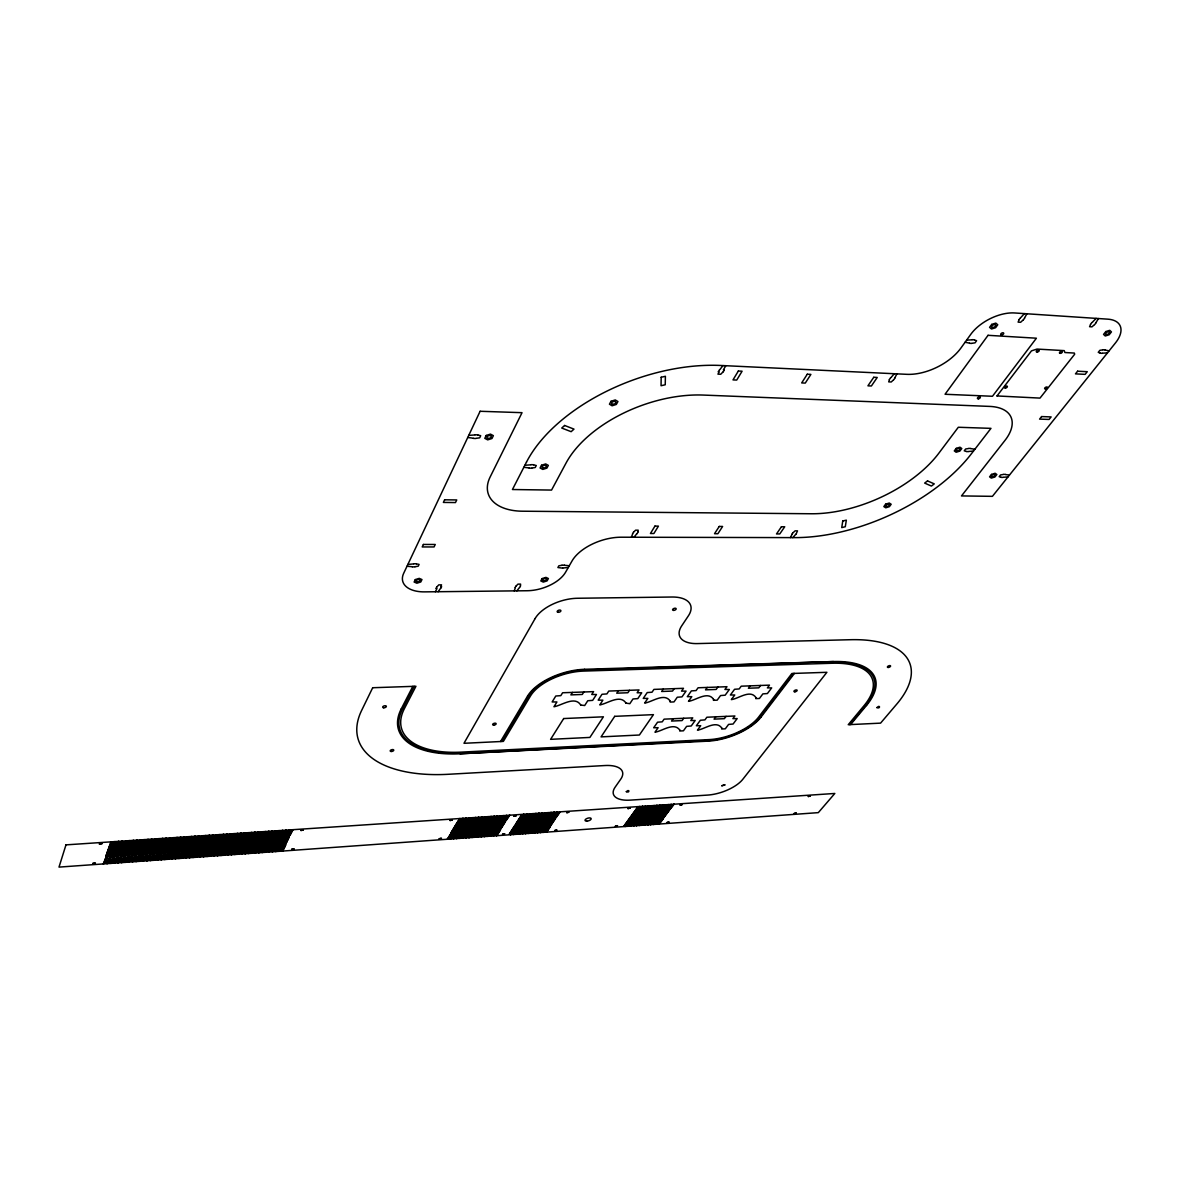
<?xml version="1.0" encoding="UTF-8"?>
<svg xmlns="http://www.w3.org/2000/svg" width="1180" height="1180" viewBox="0 0 1180 1180"><rect width="100%" height="100%" fill="white"/><g stroke="black" fill="none" stroke-linecap="round" stroke-linejoin="round"><path stroke-width="1.5" d="M103.25 863.937L105.861 857.668L103.692 863.893M110.891 841.856L108.781 847.977L111.348 841.827M106.908 863.672L109.534 857.403L107.351 863.642M114.608 841.606L112.469 847.727L115.065 841.576M110.551 863.406L113.206 857.152L111.009 863.377M118.31 841.37L116.156 847.476L118.767 841.325M114.195 863.14L116.864 856.887L114.652 863.111M122.012 841.119L119.844 847.225L122.469 841.089M117.838 862.89L120.508 856.636L118.295 862.846M125.714 840.868L123.531 846.975L126.172 840.838M121.481 862.624L124.166 856.37L121.924 862.595M129.402 840.617L127.204 846.724L129.859 840.588M125.095 862.359L127.809 856.12L125.552 862.329M133.075 840.381L130.862 846.473L133.532 840.352M128.723 862.108L131.437 855.869L129.166 862.079M136.762 840.131L134.535 846.222L137.204 840.101M132.337 861.842L135.066 855.603L132.78 861.813M140.42 839.88L138.178 845.971L140.877 839.85M135.951 861.592L138.694 855.352L136.393 861.548M144.093 839.644L141.836 845.721L144.535 839.614M139.55 861.326L142.308 855.102L139.992 861.297M147.751 839.393L145.479 845.47L148.193 839.363M143.149 861.076L145.922 854.836L143.591 861.031M151.394 839.157L149.108 845.234L151.851 839.128M146.748 860.81L149.536 854.586L147.19 860.781M155.037 838.906L152.736 844.983L155.495 838.877M150.332 860.559L153.135 854.335L150.775 860.53M158.68 838.67L156.365 844.733L159.138 838.641M153.902 860.294L156.734 854.084L154.344 860.264M162.309 838.419L159.978 844.482L162.766 838.39M157.486 860.043L160.318 853.833L157.928 860.014M165.938 838.183L163.592 844.246L166.395 838.154M161.055 859.792L163.902 853.583L161.483 859.748M169.566 837.933L167.206 843.995L170.009 837.903M164.61 859.527L167.472 853.332L165.053 859.497M173.18 837.697L170.805 843.744L173.622 837.667M168.165 859.276L171.041 853.081L168.607 859.246M176.794 837.446L174.404 843.508L177.236 837.417M171.72 859.025L174.611 852.83L172.162 858.981M180.393 837.21L177.988 843.258L180.835 837.181M175.274 858.76L178.165 852.58L175.702 858.73M183.992 836.974L181.572 843.021L184.434 836.944M178.8 858.509L181.72 852.329L179.242 858.48M187.576 836.738L185.142 842.771L188.018 836.709M182.34 858.258L185.275 852.078L182.782 858.229M191.16 836.487L188.712 842.535L191.603 836.458M185.865 858.008L188.815 851.827L186.307 857.978M194.744 836.251L192.281 842.284L195.187 836.222M189.39 857.757L192.355 851.577L189.818 857.727M198.314 836.015L195.836 842.048L198.756 835.986M192.901 857.506L195.88 851.326L193.343 857.462M201.883 835.779L199.391 841.797L202.326 835.75M196.426 857.255L199.405 851.075L196.854 857.211M205.453 835.543L202.945 841.561L205.881 835.514M199.922 856.99L202.931 850.839L200.349 856.96M209.007 835.293L206.485 841.311L209.435 835.263M203.417 856.739L206.441 850.588L203.86 856.71M212.548 835.057L210.025 841.075L212.99 835.027M206.913 856.488L209.937 850.338L207.341 856.459M216.102 834.821L213.551 840.838L216.53 834.791M210.409 856.238L213.447 850.087L210.837 856.208M219.642 834.585L217.076 840.588L220.07 834.555M213.89 856.002L216.943 849.851L214.318 855.957M223.168 834.349L220.601 840.352L223.61 834.319M217.371 855.751L220.439 849.6L217.799 855.721M226.693 834.113L224.112 840.116L227.135 834.083M220.837 855.5L223.92 849.349L221.265 855.471M230.218 833.877L227.622 839.88L230.646 833.847M224.303 855.249L227.401 849.113L224.731 855.22M233.729 833.64L231.118 839.629L234.156 833.611M227.769 854.999L230.867 848.863L228.183 854.969M237.239 833.404L234.614 839.393L237.667 833.39M231.221 854.748L234.333 848.627L231.649 854.718M240.75 833.183L238.109 839.157L241.177 833.154M234.673 854.512L237.8 848.376L235.085 854.467M244.245 832.947L241.59 838.921L244.673 832.918M238.109 854.261L241.251 848.14L238.537 854.231M247.741 832.711L245.071 838.685L248.169 832.682M241.546 854.01L244.703 847.889L241.974 853.981M251.222 832.475L248.538 838.449L251.65 832.446M244.983 853.76L248.154 847.653L245.411 853.73M254.703 832.239L252.004 838.213L255.131 832.21M248.405 853.524L251.591 847.402L248.833 853.494M258.184 832.018L255.47 837.977L258.612 831.988M251.827 853.273L255.028 847.166L252.255 853.243M261.65 831.782L258.921 837.741L262.078 831.753M255.249 853.022L258.464 846.93L255.662 852.992M265.117 831.546L262.373 837.505L265.544 831.517M258.656 852.786L261.886 846.68L259.084 852.757M268.568 831.31L265.825 837.269L268.996 831.295M262.063 852.535L265.294 846.444L262.476 852.506M272.019 831.089L269.261 837.033L272.447 831.059M265.456 852.299L268.716 846.208L265.884 852.27M275.471 830.853L272.698 836.797L275.899 830.823M268.863 852.048L272.123 845.971L269.276 852.019M278.908 830.632L276.12 836.561L279.336 830.602M272.241 851.812L275.515 845.721L272.669 851.783M282.344 830.396L279.542 836.325L282.772 830.366M275.633 851.562L278.923 845.485L276.046 851.532M285.781 830.16L282.964 836.104L286.194 830.145M412.218 566.725L407.012 566.253M413.546 563.922L407.852 564.438M473.269 438.223L467.752 437.485M474.832 434.948L468.74 435.376M279.011 851.326L282.3 845.249L279.424 851.296M289.203 829.938L286.371 835.868L289.616 829.909M415.154 566.71L418.236 566.194L419.092 564.394L416.496 563.907M476.396 438.311L479.7 437.81L480.702 435.7L477.959 435.037M282.374 851.075L285.693 845.013L282.802 851.046M292.625 829.702L289.779 835.632L293.038 829.688M436.099 588.289L436.836 586.784M435.361 591.755L437.013 588.422L436.261 588.437M438.119 591.726L440.538 588.392M440.863 588.23L441.6 586.726M794.45 673.397L761.1 717.012A42.318 19.146 -19.4 0 1 708.103 741.143L459.994 753.784A92.025 44.988 -16 0 1 401.259 708.856L412.823 686.362M401.259 708.856L402.587 708.811L414.165 686.318M529.082 467.944L523.846 467.295M530.69 464.832L524.879 465.274M532.062 468.003L535.233 467.516L536.28 465.51L533.685 464.891M515.159 587.478L515.97 586.003M514.259 590.885L515.306 587.625M516.899 590.856L519.421 587.581M519.731 587.433L520.542 585.959M561.798 565.308L558.878 565.795L557.889 567.536L562.668 568.141M562.978 567.993L568.288 567.477M564.527 565.294L569.291 565.751M459.994 753.784L708.59 740.48A41.049 18.57 -19.4 0 0 760.023 717.071L761.1 717.012M718.296 371.744L719.417 369.871M723.016 365.579L719.771 369.694M500.526 741.527L527.563 696.097A45.268 21.904 -17.3 0 1 584.572 669.296L833.552 661.552A83.78 37.303 -20.4 0 1 866.548 705.404L850.618 724.579M501.751 741.468L528.817 696.053A43.911 21.255 -17.3 0 1 584.1 670.078L833.552 661.552M725.833 365.712L723.355 369.871L724.122 369.901M723.148 371.966L724.255 370.107M447.176 839.26L451.07 833.375L447.559 839.231M459.595 818.551L456.144 824.289L459.979 818.522M632.569 533.655L633.498 532.121M631.374 537.225L632.701 533.817M450.288 839.039L454.197 833.154L450.672 839.01M462.737 818.33L459.286 824.068L463.121 818.315M633.97 537.239L636.743 533.832M637.067 533.67L637.997 532.136M453.4 838.818L457.309 832.933L453.784 838.788M465.879 818.124L462.427 823.861L466.277 818.094M456.498 838.596L460.421 832.711L456.881 838.567M469.021 817.917L465.554 823.64L469.404 817.888M459.595 838.375L463.534 832.49L459.979 838.346M472.162 817.711L468.681 823.433L472.546 817.681M462.693 838.154L466.631 832.284L463.076 838.125M475.289 817.489L471.794 823.212L475.673 817.475M465.775 837.933L469.728 832.062L466.159 837.903M478.416 817.283L474.921 823.006L478.8 817.268M468.858 837.712L472.826 831.841L469.242 837.682M481.543 817.076L478.018 822.799L481.927 817.047M471.941 837.49L475.924 831.62L472.325 837.461M484.656 816.87L481.13 822.578L485.039 816.84M475.009 837.269L479.006 831.413L475.393 837.24M487.768 816.663L484.228 822.371L488.151 816.634M478.077 837.048L482.074 831.192L478.461 837.018M490.865 816.457L487.325 822.165L491.249 816.427M584.1 670.078L584.572 669.296M481.145 836.827L485.157 830.971L481.529 836.797M493.978 816.25L490.423 821.944L494.361 816.221M572.433 692.409L570.884 694.887L582.286 694.46L583.849 691.981M484.213 836.605L488.225 830.764L484.582 836.576M497.075 816.044L493.505 821.737L497.444 816.014M487.266 836.384L491.293 830.543L487.635 836.355M500.158 815.837L496.588 821.531L500.541 815.808M490.32 836.163L494.346 830.322L490.688 836.133M503.255 815.631L499.671 821.31L503.624 815.601M493.358 835.942L497.4 830.115L493.727 835.927M506.338 815.424L502.739 821.103L506.707 815.395M496.397 835.735L500.453 829.894L496.78 835.706M509.406 815.218L505.807 820.896L509.79 815.188M510.38 834.732L514.48 828.906L510.748 834.702M523.551 814.274L519.908 819.938L523.935 814.244M513.389 834.511L517.504 828.699L513.757 834.481M526.605 814.067L522.947 819.731L526.988 814.038M516.398 834.29L520.528 828.493L516.766 834.275M529.658 813.861L525.985 819.525L530.026 813.831M519.407 834.083L523.537 828.271L519.775 834.054M532.696 813.654L529.009 819.318L533.065 813.64M522.416 833.862L526.546 828.065L522.784 833.832M535.735 813.448L532.047 819.112L536.104 813.433M618.364 690.713L616.757 693.176L627.878 692.749L629.5 690.3M525.41 833.655L529.554 827.859L525.779 833.626M538.773 813.256L535.071 818.905L539.142 813.227M528.404 833.434L532.564 827.637L528.773 833.404M541.797 813.05L538.08 818.699L542.166 813.02M531.398 833.213L535.558 827.431L531.752 833.198M544.821 812.843L541.104 818.492L545.19 812.828M534.378 833.006L538.552 827.224L534.747 832.977M547.845 812.651L544.113 818.286L548.213 812.622M537.357 832.785L541.546 827.003L537.726 832.77M550.854 812.445L547.122 818.079L551.222 812.415M540.337 832.579L544.526 826.797L540.691 832.549M553.863 812.238L550.116 817.873L554.231 812.224M543.302 832.372L547.505 826.59L543.67 832.342M556.872 812.047L553.11 817.666L557.24 812.017M546.266 832.151L550.485 826.384L546.635 832.121M559.866 811.84L556.105 817.46L560.249 811.811M663.308 689.046L661.655 691.48L672.526 691.082L674.208 688.648M889.307 379.591L890.531 377.821M894.337 373.721L890.885 377.644M896.903 373.854L894.868 377.836M893.732 379.798L894.956 378.028M791.913 534.186L792.945 532.711M790.394 537.608L792.016 534.334M792.783 537.623L795.733 534.348M796.043 534.201L797.518 530.852L795.113 530.838L793.255 532.564M673.19 718.738L671.553 721.054L682.084 720.582L683.736 718.266M707.248 687.439L705.522 689.843L716.157 689.445L717.883 687.04M969.503 343.115L965.092 342.259M971.892 339.825L966.612 340.135M972.128 343.277L975.063 342.834L976.598 340.71L974.503 339.988M625.017 826.502L629.486 820.823L625.371 826.472M639.53 806.515L635.504 812.047L639.885 806.486M627.863 826.295L632.332 820.616L628.217 826.28M642.407 806.323L638.38 811.855L642.761 806.294M630.71 826.088L635.179 820.425L631.064 826.074M645.283 806.132L641.242 811.663L645.637 806.102M633.542 825.897L638.026 820.218L633.896 825.867M648.145 805.94L644.103 811.471L648.499 805.911M715.759 716.835L714.077 719.136L724.373 718.664L726.069 716.378M636.389 825.69L640.873 820.026L636.728 825.661M651.006 805.748L646.965 811.265L651.36 805.719M639.206 825.484L643.705 819.82L639.56 825.454M653.868 805.557L649.811 811.073L654.222 805.527M642.038 825.277L646.552 819.628L642.392 825.263M656.729 805.365L652.658 810.881L657.083 805.335M644.855 825.086L649.369 819.422L645.209 825.056M659.576 805.173L655.505 810.69L659.93 805.144M1018.93 319.736L1020.302 317.877M1024.417 313.615L1020.656 317.715M750.185 685.846L748.415 688.235L758.814 687.837L760.584 685.462M647.673 824.879L652.201 819.23L648.027 824.85M662.437 804.981L658.351 810.498L662.777 804.967M1026.925 313.777L1024.535 317.966M1023.237 320.016L1024.623 318.158M650.49 824.673L655.018 819.023L650.829 824.658M665.269 804.79L661.183 810.306L665.623 804.775M653.292 824.481L657.835 818.832L653.646 824.451M668.116 804.598L664.016 810.1L668.47 804.583M656.11 824.274L660.653 818.625L656.449 824.245M670.948 804.421L666.833 809.908L671.302 804.391M658.897 824.068L663.455 818.433L659.251 824.053M673.78 804.229L669.665 809.716L674.134 804.2M760.023 717.071L793.344 673.441M966.213 451.394L964.252 450.834L965.668 448.99L968.397 448.548M968.618 451.468L973.471 451.07M970.815 448.606L974.887 449.241M1090.482 324.367L1091.898 322.553M1096.072 318.379L1092.252 322.376M1098.477 318.541L1095.984 322.627M1094.627 324.633L1096.043 322.819M1001.024 477.236L999.165 476.705L1000.566 474.935L1003.207 474.493M1100.144 353.041L1098.241 352.348L1099.863 350.312L1102.651 349.9M1003.339 477.281L1008.015 476.882M1005.522 474.552L1009.416 475.112M1102.562 353.174L1107.474 352.864M1105.07 350.032L1109.097 350.844M849.6 724.623L865.515 705.448L866.548 705.404M527.563 696.097L528.817 696.053M437.161 586.622L438.783 584.867L441.556 584.838L440.686 586.593L441.438 586.578M516.279 585.855L517.946 584.13L520.601 584.1L520.395 585.811M562.108 565.146L564.379 565.146M412.395 566.872L414.844 566.872M413.87 563.76L416.319 563.745M633.808 531.959L635.607 530.174L638.218 530.189L637.864 531.974M531.029 464.669L533.522 464.714M1003.516 474.345L1005.448 474.39M529.245 468.121L531.723 468.18M1001.097 477.384L1003.029 477.428M473.446 438.414L476.056 438.488M966.287 451.557L968.293 451.616M475.171 434.771L477.782 434.845M968.721 448.385L970.727 448.444M718.428 371.951L719.21 371.98L717.927 374.149L720.729 374.267L722.794 372.143M889.41 379.783L888.688 381.877L891.254 381.981L893.378 379.96M969.591 343.321L971.774 343.439M1100.203 353.218L1102.223 353.336M972.231 339.663L974.415 339.781M1102.99 349.723L1105.011 349.841M1019.004 319.942L1018.104 322.14L1020.612 322.288L1022.883 320.193M1090.556 324.559L1089.568 326.698L1091.972 326.86L1094.273 324.795M832.977 662.275A82.526 36.742 -20.4 0 1 865.515 705.448M460.392 753.091A90.654 44.309 -16 0 1 402.587 708.811M679.842 730.125L679.71 730.995L683.427 730.818L686.627 726.364L691.215 725.995L695.168 720.493L690.816 720.538L692.734 717.868L664.104 719.151L662.231 721.836L657.555 722.204L653.691 727.75L658.115 727.706L654.989 732.19C662.172 731.261 673.942 721.747 679.842 730.125M796.072 812.917L793.992 813.595L796.072 812.946M808.285 796.559L810.394 795.91L808.315 796.485M661.183 377.246L661.051 385.727L665.24 384.769L665.402 376.287L661.183 377.246M502.533 834.29L504.819 833.744L502.562 834.216M755.938 697.587L755.746 698.619L759.419 698.472L762.87 693.884L767.398 693.545L771.676 687.896L767.398 687.881L769.463 685.138L741.217 686.185L739.182 688.943L734.565 689.282L730.391 694.99L734.742 694.99L731.349 699.607C738.415 698.796 750.303 689.046 755.938 697.587M667.01 822.563L669.163 821.973L667.025 822.49M713.59 699.401L713.428 700.315L717.189 700.168L720.552 695.551L725.169 695.197L729.343 689.489L724.948 689.474L726.969 686.701L698.073 687.778L696.097 690.566L691.377 690.905L687.321 696.672L691.775 696.672L688.486 701.333C695.684 700.448 707.897 690.595 713.59 699.401M514.038 816.265L516.353 815.705L514.052 816.221M670.284 701.259L670.166 702.071L674.001 701.908L677.261 697.233L681.996 696.879L686.037 691.111L681.538 691.111L683.486 688.309L653.927 689.4L652.024 692.218L647.201 692.572L643.262 698.398L647.835 698.398L644.649 703.088C651.98 702.144 664.532 692.188 670.284 701.259M626.005 703.147L629.825 703.693L632.981 698.973L637.82 698.604L641.728 692.778L637.126 692.778L639.014 689.946L608.762 691.067L606.918 693.914L601.992 694.283L598.186 700.153L602.877 700.153L599.794 704.903C607.228 703.826 620.193 693.84 626.005 703.147M721.821 728.119L721.659 728.989L725.302 728.812L728.591 724.402L733.075 724.033L737.161 718.591L732.898 718.62L734.875 715.98L706.864 717.234L704.932 719.889L700.36 720.257L696.377 725.744L700.699 725.715L697.469 730.154C704.49 729.314 716.216 719.785 721.821 728.119M580.767 705.08L584.705 705.507L587.758 700.743L592.685 700.374L596.461 694.489L591.74 694.489L593.57 691.628L562.609 692.763L560.825 695.639L555.795 696.008L552.137 701.952L556.931 701.952L553.966 706.746C561.547 705.581 574.881 695.507 580.767 705.08M680.167 805.129L682.335 804.495L680.167 805.099M554.748 830.558L556.99 830.012L554.748 830.514M876.932 707.661C880.678 709.195 880.147 704.121 876.961 707.543M721.821 785.747L724.845 784.907L721.821 785.747M566.798 812.71L569.07 812.165L566.813 812.637M92.807 863.45L95.462 863.082L92.822 863.406M439.181 838.774L441.512 838.257L439.196 838.744M99.4 843.995L102.085 843.582L99.4 843.995M449.993 820.528L452.353 819.997L450.008 820.484M615.37 826.221L617.568 825.661L615.385 826.192M291.755 849.275L294.218 848.848L291.77 849.231M626.315 791.692C629.869 793.55 629.692 788.314 626.329 791.633M300.87 830.499L303.363 830.071L300.885 830.455M628.025 808.595L630.238 807.99L628.025 808.595M842.756 521.014L841.738 527.593L845.293 526.723L846.34 520.144L842.756 521.014M997.012 395.949L1040.008 398.102L1074.7 354.192L1074.287 353.056L1064.906 352.525L1064.213 350.622L1037.014 349.074L1031.467 350.873L997.012 395.949M65.977 844.865L59 867.108L818.315 812.637L834.821 793.462L65.977 844.865M108.472 848.863L105.713 856.813L108.472 848.863M108.781 853.169L105.374 862.934L108.781 853.169M112.439 842.638L109.076 852.285L112.439 842.638M112.159 848.612L109.386 856.562L112.159 848.612M112.454 852.919L109.032 862.669L112.454 852.919M116.156 842.387L112.764 852.034L116.156 842.387M115.847 848.361L113.059 856.297L115.847 848.361M116.127 852.653L112.69 862.403L116.127 852.653M119.844 842.137L116.437 851.783L119.844 842.137M119.534 848.11L116.717 856.046L119.534 848.11M119.8 852.403L116.333 862.152L119.8 852.403M123.546 841.886L120.109 851.518L123.546 841.886M123.207 847.86L120.375 855.795L123.207 847.86M123.458 852.152L119.962 861.887L123.458 852.152M127.234 841.635L123.782 851.267L127.234 841.635M126.88 847.609L124.033 855.529L126.88 847.609M127.116 851.901L123.605 861.621L127.116 851.901M130.921 841.399L127.44 851.016L130.921 841.399M130.552 847.358L127.676 855.279L130.552 847.358M130.774 851.636L127.234 861.371L130.774 851.636M134.594 841.148L131.098 850.765L134.594 841.148M134.21 847.107L131.319 855.028L134.21 847.107M134.417 851.385L130.847 861.105L134.417 851.385M138.267 840.898L134.741 850.515L138.267 840.898M137.853 846.856L134.948 854.763L137.853 846.856M138.06 851.134L134.461 860.854L138.06 851.134M141.924 840.662L138.385 850.264L141.924 840.662M141.512 846.606L138.576 854.512L141.512 846.606M141.689 850.883L138.075 860.589L141.689 850.883M145.583 840.411L142.013 850.013L145.583 840.411M145.14 846.355L142.19 854.261L145.14 846.355M145.317 850.633L141.674 860.338L145.317 850.633M149.241 840.16L145.642 849.762L149.241 840.16M148.783 846.119L145.804 854.01L148.783 846.119M148.931 850.382L145.273 860.073L148.931 850.382M152.884 839.924L149.27 849.512L152.884 839.924M152.412 845.868L149.418 853.745L152.412 845.868M152.544 850.131L148.857 859.822L152.544 850.131M156.527 839.673L152.884 849.261L156.527 839.673M156.026 845.617L153.017 853.494L156.026 845.617M156.158 849.88L152.456 859.571L156.158 849.88M160.156 839.437L156.498 849.01L160.156 839.437M159.639 845.367L156.616 853.243L159.639 845.367M159.757 849.63L156.026 859.306L159.757 849.63M163.784 839.187L160.097 848.759L163.784 839.187M163.253 845.116L160.215 852.992L163.253 845.116M163.356 849.379L159.595 859.055L163.356 849.379M167.413 838.951L163.696 848.509L167.413 838.951M166.867 844.88L163.799 852.742L166.867 844.88M166.955 849.128L163.165 858.804L166.955 849.128M171.026 838.7L167.294 848.258L171.026 838.7M170.466 844.629L167.368 852.491L170.466 844.629M170.54 848.877L166.734 858.538L170.54 848.877M174.64 838.464L170.879 848.007L174.64 838.464M174.05 844.379L170.953 852.24L174.05 844.379M174.109 848.641L170.289 858.288L174.109 848.641M178.239 838.213L174.463 847.756L178.239 838.213M177.634 844.142L174.522 851.99L177.634 844.142M177.679 848.39L173.844 858.037L177.679 848.39M181.838 837.977L178.033 847.52L181.838 837.977M181.219 843.892L178.077 851.739L181.219 843.892M181.248 848.14L177.384 857.786L181.248 848.14M185.437 837.741L181.602 847.269L185.437 837.741M184.788 843.641L181.632 851.488L184.788 843.641M184.817 847.889L180.924 857.521L184.817 847.889M189.021 837.49L185.172 847.019L189.021 837.49M188.358 843.405L185.186 851.237L188.358 843.405M188.372 847.653L184.449 857.27L188.372 847.653M192.591 837.254L188.726 846.783L192.591 837.254M191.927 843.154L188.726 850.987L191.927 843.154M191.927 847.402L187.974 857.019L191.927 847.402M196.175 837.018L192.281 846.532L196.175 837.018M195.482 842.918L192.266 850.75L195.482 842.918M195.467 847.152L191.499 856.769L195.467 847.152M199.744 836.782L195.821 846.281L199.744 836.782M199.037 842.668L195.806 850.5L199.037 842.668M199.007 846.915L195.025 856.518L199.007 846.915M203.299 836.532L199.361 846.045L203.299 836.532M202.577 842.432L199.332 850.249L202.577 842.432M202.532 846.665L198.535 856.267L202.532 846.665M206.854 836.296L202.901 845.794L206.854 836.296M206.117 842.196L202.857 849.998L206.117 842.196M206.058 846.414L202.031 856.016L206.058 846.414M210.409 836.06L206.426 845.544L210.409 836.06M209.656 841.945L206.367 849.748L209.656 841.945M209.583 846.178L205.527 855.765L209.583 846.178M213.949 835.823L209.952 845.308L213.949 835.823M213.182 841.709L209.878 849.512L213.182 841.709M213.093 845.927L209.022 855.515L213.093 845.927M217.489 835.588L213.462 845.057L217.489 835.588M216.707 841.458L213.388 849.261L216.707 841.458M216.604 845.691L212.518 855.264L216.604 845.691M221.029 835.352L216.972 844.821L221.029 835.352M220.218 841.222L216.884 849.01L220.218 841.222M220.114 845.44L215.999 855.013L220.114 845.44M224.554 835.115L220.483 844.585L224.554 835.115M223.728 840.986L220.38 848.774L223.728 840.986M223.61 845.205L219.465 854.763L223.61 845.205M228.079 834.88L223.979 844.334L228.079 834.88M227.239 840.75L223.861 848.523L227.239 840.75M227.106 844.954L222.946 854.527L227.106 844.954M231.59 834.644L227.475 844.098L231.59 834.644M230.734 840.499L227.342 848.287L230.734 840.499M230.587 844.718L226.413 854.276L230.587 844.718M235.1 834.408L230.97 843.848L235.1 834.408M234.23 840.263L230.823 848.037L234.23 840.263M234.068 844.482L229.864 854.025L234.068 844.482M238.611 834.172L234.451 843.612L238.611 834.172M237.726 840.027L234.289 847.801L237.726 840.027M237.549 844.231L233.316 853.774L237.549 844.231M242.106 833.936L237.932 843.375L242.106 833.936M241.207 839.791L237.755 847.55L241.207 839.791M241.015 843.995L236.767 853.538L241.015 843.995M245.602 833.7L241.399 843.125L245.602 833.7M244.673 839.555L241.207 847.314L244.673 839.555M244.481 843.759L240.204 853.288L244.481 843.759M249.083 833.463L244.865 842.889L249.083 833.463M248.154 839.319L244.673 847.063L248.154 839.319M247.933 843.508L243.641 853.037L247.933 843.508M252.564 833.242L248.331 842.653L252.564 833.242M251.62 839.083L248.11 846.827L251.62 839.083M251.399 843.272L247.077 852.801L251.399 843.272M256.045 833.006L251.782 842.417L256.045 833.006M255.072 838.847L251.561 846.591L255.072 838.847M254.836 843.036L250.499 852.55L254.836 843.036M259.512 832.77L255.234 842.181L259.512 832.77M258.523 838.611L254.998 846.34L258.523 838.611M258.287 842.8L253.921 852.299L258.287 842.8M262.978 832.534L258.671 841.93L262.978 832.534M261.975 838.375L258.42 846.104L261.975 838.375M261.724 842.55L257.343 852.063L261.724 842.55M266.444 832.298L262.108 841.694L266.444 832.298M265.426 838.139L261.857 845.868L265.426 838.139M265.146 842.313L260.751 851.812L265.146 842.313M269.896 832.077L265.544 841.458L269.896 832.077M268.863 837.903L265.279 845.617L268.863 837.903M268.568 842.077L264.158 851.577L268.568 842.077M273.347 831.841L268.981 841.222L273.347 831.841M272.285 837.667L268.686 845.382L272.285 837.667M271.99 841.842L267.55 851.326L271.99 841.842M276.784 831.605L272.388 840.986L276.784 831.605M275.722 837.431L272.093 845.146L275.722 837.431M275.412 841.606L270.943 851.09L275.412 841.606M280.221 831.384L275.81 840.75L280.221 831.384M279.144 837.195L275.501 844.91L279.144 837.195M480.113 411.274L403.707 573.244A32.14 17.671 -15.3 0 0 424.623 591.873L527.165 590.738A31.241 16.845 -17.3 0 0 565.589 572.197L572.02 560.987A38.94 20.812 -18.6 0 1 621.226 537.21L794.656 537.623A144.521 77.379 -23.7 0 0 971.258 453.946L990.964 428.355L958.308 427.263L938.911 453.105A103.132 55.165 -23.7 0 1 811.383 513.757L522.342 511.206A54 31.226 -17.8 0 1 490.128 477.03L522.032 412.675L480.113 411.274M278.819 841.37L274.335 850.839L278.819 841.37M283.657 831.148L279.218 840.514L283.657 831.148M282.551 836.959L278.908 844.659L282.551 836.959M282.227 841.134L277.713 850.603L282.227 841.134M287.079 830.927L282.625 840.278L287.079 830.927M423.399 544.452L422.204 546.945L434.048 546.945L435.258 544.467L423.399 544.452M444.624 499.804L443.37 502.429L455.48 502.562L456.749 499.937L444.624 499.804M285.958 836.723L282.3 844.423L285.958 836.723M285.619 840.898L281.091 850.367L285.619 840.898M290.501 830.69L286.032 840.042L290.501 830.69M289.366 836.487L285.678 844.187L289.366 836.487M415.286 579.601L414.121 582.035L416.879 583.215L420.788 581.976L421.968 579.557L419.225 578.362L415.286 579.601M486.204 435.45L484.803 438.341L487.679 439.875L491.957 438.532L493.358 435.656L490.482 434.107L486.204 435.45M372.688 687.734L361.641 710.419A133.104 65.121 -16 0 0 448.267 774.287L605.119 765.525A29.116 12.95 -17.4 0 1 620.724 779.183L615.163 787.134A28.556 12.464 -18 0 0 630.253 800.129L707.646 795.084A27.981 11.977 -19 0 0 742.81 779.287L826.885 672.305L791.883 673.485L758.578 717.13A39.368 17.803 -19.4 0 1 709.254 739.595L460.923 752.147A88.81 43.409 -16 0 1 404.342 708.738L415.95 686.259L372.688 687.734M526.486 462.118L512.445 489.523L551.562 490.069L566.105 462.958A106.082 60.033 -20.4 0 1 703.25 395.064L989.681 406.407A51.02 26.285 -25.3 0 1 1004.947 440.45L961.494 495.925L992.41 496.338L1115.439 342.952A33.601 17.42 -28.2 0 0 1107.799 319.161L1014.638 312.966A34.161 18.556 -27.3 0 0 970.801 334.309L960.933 348.026A43.07 23.984 -26.2 0 1 906.845 374.326L720.818 365.476A148.665 84.223 -20.4 0 0 526.486 462.118M541.532 465.245L540.086 467.988L542.785 469.419L546.9 468.121L548.346 465.377L545.662 463.932L541.532 465.245M611.034 401.274L609.441 404.194L612.081 405.787L616.329 404.445L617.937 401.525L615.282 399.932L611.034 401.274M542.136 578.584L540.809 580.944L543.287 582.094L547.077 580.885L548.405 578.539L545.942 577.374L542.136 578.584M535.115 618.556L463.976 743.297L503.373 741.394L530.484 695.994A42.096 20.37 -17.3 0 1 583.451 671.096L832.225 663.249A80.845 36.005 -20.4 0 1 864.158 705.507L848.243 724.697L880.575 723.134L896.771 704.091A121.157 53.985 -20.4 0 0 850.692 639.707L697.439 643.587A32.303 15.915 -19.9 0 1 681.701 625.857L688.412 615.798A32.981 16.623 -19.1 0 0 672.069 597.021L577.522 598.26A33.778 17.434 -17.6 0 0 535.115 618.556M455.657 825.115L451.188 832.579L455.657 825.115M454.728 829.171L449.226 838.331L454.728 829.171M460.657 819.274L455.229 828.331L460.657 819.274M458.784 824.909L454.315 832.357L458.784 824.909M457.855 828.95L452.338 838.11L457.855 828.95M463.799 819.067L458.356 828.124L463.799 819.067M461.926 824.687L457.427 832.136L461.926 824.687M460.982 828.729L455.45 837.889L460.982 828.729M466.941 818.861L461.483 827.903L466.941 818.861M738.356 371.022L732.987 379.901L736.718 380.078L742.102 371.199L738.356 371.022M465.053 824.481L460.539 831.915L465.053 824.481M464.094 828.508L458.548 837.667L464.094 828.508M470.083 818.654L464.596 827.682L470.083 818.654M468.18 824.26L463.651 831.708L468.18 824.26M467.206 828.301L461.646 837.446L467.206 828.301M473.209 818.433L467.708 827.475L473.209 818.433M471.292 824.053L466.749 831.487L471.292 824.053M470.319 828.08L464.728 837.225L470.319 828.08M476.337 818.227L470.82 827.254L476.337 818.227M654.944 526.103L650.431 533.508L653.897 533.508L658.44 526.118L654.944 526.103M474.404 823.832L469.861 831.266L474.404 823.832M473.416 827.873L467.826 837.004L473.416 827.873M479.464 818.02L473.932 827.047L479.464 818.02M477.517 823.625L472.959 831.044L477.517 823.625M476.528 827.652L470.909 836.782L476.528 827.652M482.576 817.814L477.03 826.826L482.576 817.814M480.614 823.404L476.042 830.838L480.614 823.404M479.611 827.431L473.976 836.561L479.611 827.431M485.688 817.607L480.127 826.62L485.688 817.607M483.712 823.198L479.124 830.617L483.712 823.198M482.709 827.224L477.059 836.34L482.709 827.224M488.8 817.401L483.21 826.398L488.8 817.401M486.809 822.991L482.207 830.396L486.809 822.991M485.791 827.003L480.127 836.119L485.791 827.003M491.898 817.18L486.308 826.192L491.898 817.18M489.906 822.77L485.29 830.189L489.906 822.77M488.874 826.797L483.18 835.897L488.874 826.797M494.995 816.973L489.39 825.971L494.995 816.973M492.989 822.563L488.358 829.968L492.989 822.563M491.942 826.575L486.249 835.691L491.942 826.575M498.093 816.767L492.458 825.764L498.093 816.767M496.072 822.357L491.426 829.746L496.072 822.357M495.01 826.369L489.302 835.47L495.01 826.369M501.175 816.56L495.541 825.543L501.175 816.56M563.686 718.546L550.603 739.329L589.897 737.426L603.408 716.821L563.686 718.546M499.14 822.15L494.494 829.54L499.14 822.15M498.078 826.162L492.34 835.248L498.078 826.162M504.273 816.354L498.594 825.336L504.273 816.354M502.223 821.929L497.547 829.319L502.223 821.929M501.146 825.941L495.394 835.027L501.146 825.941M507.341 816.147L501.662 825.115L507.341 816.147M505.276 821.723L500.6 829.112L505.276 821.723M515.218 824.967L509.391 834.024L515.218 824.967M521.486 815.203L515.734 824.142L521.486 815.203M519.377 820.764L514.627 828.124L519.377 820.764M807.282 374.222L801.677 382.925L805.276 383.087L810.896 374.385L807.282 374.222M518.241 824.761L512.4 833.817L518.241 824.761M524.54 814.996L518.772 823.935L524.54 814.996M522.416 820.557L517.651 827.918L522.416 820.557M521.28 824.54L515.424 833.596L521.28 824.54M527.593 814.79L521.811 823.729L527.593 814.79M525.454 820.351L520.675 827.696L525.454 820.351M524.303 824.333L518.433 833.375L524.303 824.333M530.631 814.584L524.835 823.522L530.631 814.584M719.254 526.442L714.52 533.714L717.883 533.729L722.617 526.457L719.254 526.442M528.478 820.13L523.699 827.49L528.478 820.13M527.327 824.127L521.442 833.169L527.327 824.127M533.67 814.377L527.858 823.315L533.67 814.377M531.501 819.923L526.708 827.283L531.501 819.923M530.351 823.92L524.436 832.947L530.351 823.92M536.708 814.185L530.882 823.094L536.708 814.185M534.525 819.717L529.717 827.062L534.525 819.717M533.36 823.714L527.431 832.741L533.36 823.714M539.747 813.979L533.891 822.888L539.747 813.979M537.549 819.51L532.726 826.856L537.549 819.51M536.369 823.492L530.425 832.519L536.369 823.492M542.771 813.772L536.9 822.681L542.771 813.772M540.558 819.304L535.72 826.649L540.558 819.304M539.363 823.286L533.419 832.313L539.363 823.286M545.779 813.566L539.909 822.475L545.779 813.566M543.567 819.112L538.714 826.442L543.567 819.112M542.372 823.08L536.399 832.092L542.372 823.08M548.803 813.374L542.903 822.268L548.803 813.374M546.576 818.905L541.709 826.221L546.576 818.905M614.706 716.334L601.077 736.88L639.383 735.022L653.44 714.652L614.706 716.334M545.367 822.873L539.378 831.885L545.367 822.873M551.812 813.168L545.898 822.062L551.812 813.168M549.57 818.699L544.703 826.015L549.57 818.699M548.346 822.667L542.357 831.664L548.346 822.667M554.821 812.961L548.892 821.855L554.821 812.961M552.565 818.492L547.682 825.808L552.565 818.492M551.34 822.46L545.322 831.458L551.34 822.46M557.816 812.769L551.886 821.649L557.816 812.769M555.559 818.286L550.662 825.602L555.559 818.286M873.746 377.29L867.919 385.83L871.386 385.993L877.227 377.453L873.746 377.29M781.44 526.767L776.514 533.935L779.774 533.935L784.715 526.782L781.44 526.767M630.592 816.958L624.176 825.823L630.592 816.958M637.495 807.415L631.167 816.162L637.495 807.415M634.928 812.858L629.707 820.056L634.928 812.858M633.453 816.767L627.023 825.617L633.453 816.767M640.371 807.223L634.029 815.97L640.371 807.223M991.731 324.397L989.577 327.347L991.51 328.999L995.596 327.716L997.749 324.766L995.817 323.099L991.731 324.397M637.79 812.651L632.554 819.849L637.79 812.651M636.315 816.56L629.869 825.41L636.315 816.56M643.248 807.032L636.89 815.764L643.248 807.032M988.044 335.312L945.047 394.268L992.469 396.274L1036.409 338.203L988.044 335.312M640.652 812.46L635.415 819.658L640.652 812.46M639.162 816.368L632.701 825.204L639.162 816.368M646.124 806.84L639.752 815.572L646.124 806.84M643.513 812.268L638.262 819.451L643.513 812.268M642.009 816.162L635.548 824.997L642.009 816.162M648.985 806.648L642.599 815.365L648.985 806.648M646.375 812.076L641.109 819.245L646.375 812.076M644.855 815.97L638.38 824.805L644.855 815.97M651.847 806.456L645.445 815.173L651.847 806.456M649.221 811.87L643.941 819.053L649.221 811.87M647.702 815.778L641.197 824.599L647.702 815.778M654.708 806.265L648.292 814.982L654.708 806.265M652.068 811.678L646.773 818.846L652.068 811.678M650.549 815.572L644.029 824.392L650.549 815.572M657.555 806.073L651.124 814.775L657.555 806.073M654.915 811.486L649.605 818.654L654.915 811.486M653.381 815.38L646.847 824.201L653.381 815.38M660.402 805.881L653.971 814.584L660.402 805.881M657.747 811.294L652.437 818.463L657.747 811.294M885.62 504.185L883.85 506.589L885.738 507.813L889.396 506.648L891.18 504.258L889.292 503.019L885.62 504.185M656.213 815.188L649.664 823.994L656.213 815.188M663.249 805.689L656.803 814.392L663.249 805.689M660.579 811.102L655.269 818.256L660.579 811.102M659.03 814.982L652.481 823.788L659.03 814.982M666.095 805.498L659.62 814.2L666.095 805.498M663.411 810.911L658.086 818.065L663.411 810.911M661.862 814.79L655.284 823.596L661.862 814.79M668.927 805.321L662.452 813.994L668.927 805.321M666.243 810.719L660.889 817.858L666.243 810.719M664.679 814.598L658.086 823.389L664.679 814.598M671.759 805.129L665.269 813.802L671.759 805.129M669.06 810.513L663.706 817.666L669.06 810.513M956.228 448.371L954.296 450.908L956.125 452.25L959.886 451.07L961.803 448.533L959.989 447.191L956.228 448.371M991.495 474.419L989.577 476.838L991.303 478.106L994.947 476.956L996.864 474.522L995.153 473.254L991.495 474.419M1105.808 331.565L1103.551 334.412L1105.247 336.005L1109.185 334.751L1111.442 331.919L1109.761 330.312L1105.808 331.565M1041.601 416.57L1039.595 419.106L1049.094 419.446L1051.115 416.924L1041.601 416.57M1077.606 371.199L1075.482 373.868L1085.128 374.355L1087.252 371.7L1077.606 371.199M564.615 425.478L561.739 428.045L571.135 431.674L573.996 429.122L564.615 425.478M927.524 480.909L924.648 483.092L931.404 486.057L934.265 483.874L927.524 480.909M888.378 667.452A1.696 0.752 -21.8 0 0 890.576 665.918A1.696 0.752 -21.8 0 0 888.009 666.199A1.696 0.752 -21.8 0 0 888.378 667.452M673.736 610.399A1.888 0.959 -19.4 0 0 676.155 608.688A1.888 0.959 -19.4 0 0 673.234 608.821A1.888 0.959 -19.4 0 0 673.736 610.399M558.332 612.317A1.947 1.018 -17.5 0 0 560.884 610.621A1.947 1.018 -17.5 0 0 557.875 610.621A1.947 1.018 -17.5 0 0 558.332 612.317M493.668 725.125A1.8 0.87 -16.1 0 0 496.131 723.679A1.8 0.87 -16.1 0 0 493.358 723.65A1.8 0.87 -16.1 0 0 493.668 725.125M886.932 506.603A1.962 0.988 -23.5 0 0 889.307 504.642A1.962 0.988 -23.5 0 0 886.283 505.011A1.962 0.988 -23.5 0 0 886.932 506.603M488.328 438.444A2.257 1.357 -17 0 0 491.234 436.349A2.257 1.357 -17 0 0 487.679 436.187A2.257 1.357 -17 0 0 488.328 438.444M957.408 450.981A2.021 1.032 -25.1 0 0 959.915 448.916A2.021 1.032 -25.1 0 0 956.847 449.255A2.021 1.032 -25.1 0 0 957.408 450.981M543.906 580.929A2.006 1.077 -17.4 0 0 546.532 579.159A2.006 1.077 -17.4 0 0 543.405 579.129A2.006 1.077 -17.4 0 0 543.906 580.929M417.277 582.005A2.065 1.136 -15 0 0 420.05 580.28A2.065 1.136 -15 0 0 416.82 580.103A2.065 1.136 -15 0 0 417.277 582.005M794.892 691.79A1.696 0.767 -20.5 0 0 797.149 690.315A1.696 0.767 -20.5 0 0 794.597 690.477A1.696 0.767 -20.5 0 0 794.892 691.79M383.707 707.779A1.903 0.944 -14.3 0 0 386.362 706.333A1.903 0.944 -14.3 0 0 383.471 706.156A1.903 0.944 -14.3 0 0 383.707 707.779M992.572 476.882A1.977 0.974 -25.1 0 0 995.035 474.921A1.977 0.974 -25.1 0 0 992.07 475.26A1.977 0.974 -25.1 0 0 992.572 476.882M543.449 468.062A2.168 1.268 -18 0 0 546.311 466.056A2.168 1.268 -18 0 0 542.918 465.923A2.168 1.268 -18 0 0 543.449 468.062M1106.958 334.545A2.183 1.121 -28.5 0 0 1109.421 332.141A2.183 1.121 -28.5 0 0 1106.117 332.79A2.183 1.121 -28.5 0 0 1106.958 334.545M993.073 327.524A2.227 1.21 -27.4 0 0 995.654 325.09A2.227 1.21 -27.4 0 0 992.262 325.562A2.227 1.21 -27.4 0 0 993.073 327.524M978.471 398.796A1.578 0.826 -26.1 0 0 980.315 397.114A1.578 0.826 -26.1 0 0 977.881 397.483A1.578 0.826 -26.1 0 0 978.471 398.796M1001.746 334.958A1.652 0.9 -27.4 0 0 1003.693 333.144A1.652 0.9 -27.4 0 0 1001.156 333.512A1.652 0.9 -27.4 0 0 1001.746 334.958M1037.294 352.053A1.623 0.856 -27.5 0 0 1039.226 350.298A1.623 0.856 -27.5 0 0 1036.763 350.652A1.623 0.856 -27.5 0 0 1037.294 352.053M1060.466 353.336A1.623 0.841 -27.7 0 0 1062.384 351.596A1.623 0.841 -27.7 0 0 1059.95 351.965A1.623 0.841 -27.7 0 0 1060.466 353.336M1005.478 388.058A1.578 0.826 -26.5 0 0 1007.337 386.362A1.578 0.826 -26.5 0 0 1004.918 386.73A1.578 0.826 -26.5 0 0 1005.478 388.058M1045.598 388.972A1.578 0.811 -27 0 0 1047.471 387.305A1.578 0.811 -27 0 0 1045.097 387.66A1.578 0.811 -27 0 0 1045.598 388.972M612.981 404.342A2.242 1.342 -20 0 0 615.798 402.129A2.242 1.342 -20 0 0 612.273 402.115A2.242 1.342 -20 0 0 612.981 404.342M391.2 751.483A1.829 0.87 -14.5 0 0 393.766 750.111A1.829 0.87 -14.5 0 0 390.978 749.979A1.829 0.87 -14.5 0 0 391.2 751.483M586.888 821.147A3.216 1.387 -17.2 0 0 591.165 818.581A3.216 1.387 -17.2 0 0 586.209 818.861A3.216 1.387 -17.2 0 0 586.888 821.147"/></g></svg>
